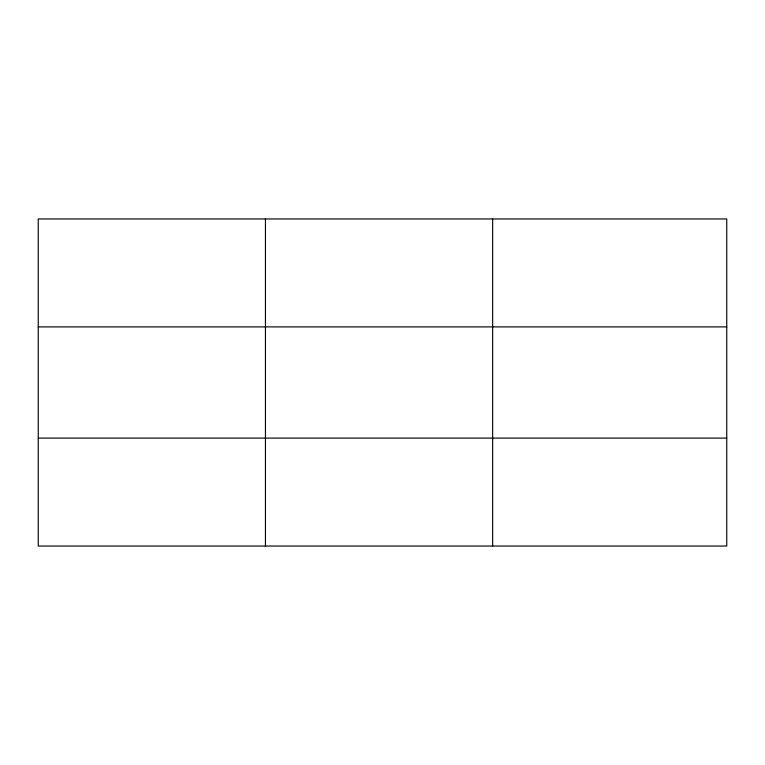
<?xml version="1.0" encoding="UTF-8"?>
<svg xmlns="http://www.w3.org/2000/svg" width="765" height="765" viewBox="0 0 765 765"><rect width="100%" height="100%" fill="white"/><g stroke="black" fill="none" stroke-linecap="round" stroke-linejoin="round"><path stroke-width="1.15" d="M265.455 218.962L265.455 546.038M492.66 218.962L492.66 546.038M726.75 438.106L726.75 546.038L38.25 546.038L38.25 218.962L726.75 218.962L726.75 438.106L38.25 438.106M38.25 326.894L726.75 326.894"/></g></svg>
